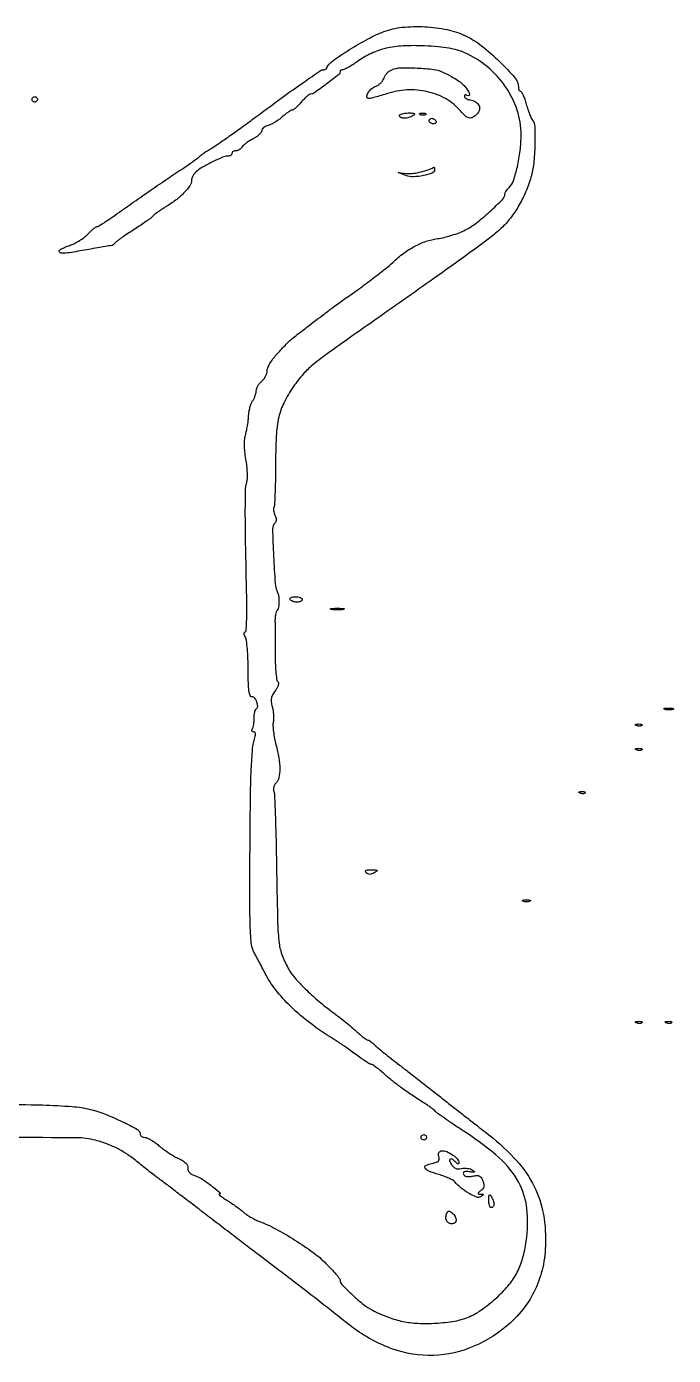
# Model space of a CAD drawing. Extents: x 0 to 1897, y 0 to 3427.
# Drawn here: x 812 to 1051.4, y 448.3 to 939.9 of the extents above; entities that cross this region are included whole.
import ezdxf

# ---------------------------------------------------------------- set-up
doc = ezdxf.new("R2010")
doc.units = 0
doc.header["$MEASUREMENT"] = 0

msp = doc.modelspace()

# ---------------------------------------------------------------- linework, layer by layer
msp.add_lwpolyline([(801.070044, 541.246056, -0.00683), (817.866954, 540.968903, -0.0105), (828.895547, 540.404204, -0.043105), (835.5, 539.349802, -0.03149), (841.222634, 537.532892, -0.021431), (847.480109, 534.789024, -0.013362), (853.069893, 531.858829, -0.271718), (854, 530.273664, 0.135804), (854.13475, 529.786694, 0.099273), (854.514063, 529.369447, 0.085818), (855.081215, 529.085713, 0.071), (855.75, 528.984027, -0.103617), (856.640825, 528.78891, -0.026178), (857.96734, 528.107617, -0.025573), (859.433423, 527.151389, -0.023363), (860.840945, 526.022936, 0.021527), (862.398332, 524.764914, 0.013321), (864.327169, 523.417454, 0.013356), (866.306945, 522.186067, 0.02333), (868.017402, 521.288909, -0.026509), (869.733938, 520.374611, -0.06149), (870.879911, 519.475539, -0.08812), (871.513968, 518.5624, -0.13182), (871.676457, 517.610232, 0.11039), (871.790929, 516.712191, 0.106871), (872.276946, 515.936304, 0.080814), (873.171254, 515.274644, 0.037956), (874.5, 514.713134, -0.063009), (877.073919, 513.470427, -0.019778), (880.57511, 510.996177, -0.018708), (883.501029, 508.570649, -0.674008), (883.284796, 507.96879, 0.656909), (883.222791, 507.808268, 0.027704), (883.841995, 507.263447, 0.019496), (884.885388, 506.507157, 0.00925), (886.283698, 505.611447, -0.010049), (887.89465, 504.575893, -0.007795), (889.606973, 503.38675, -0.007892), (891.170031, 502.226933, -0.018801), (892.283698, 501.304495, 0.03398), (893.382101, 500.449523, 0.016919), (894.877086, 499.512976, 0.016711), (896.497876, 498.643473, 0.023562), (898, 497.987279, -0.032265), (904.110696, 495.19032, -0.017174), (911.297811, 490.997545, -0.017115), (918.057644, 486.405793, -0.038763), (922.75, 482.385679, -0.0084), (924.761518, 480.303412, -0.01223), (926.457813, 478.395919, -0.007807), (927.798411, 476.760943, -0.169386), (928, 476.182959, 0.195716), (928.674425, 474.525989, 0.011976), (932.569009, 470.721078, 0.018409), (936.734578, 467.118959, 0.052831), (939.948684, 465.05605, 0.0256), (945.887593, 462.447521, 0.040138), (951.241094, 460.893963, 0.039807), (956.806217, 460.208063, 0.024668), (963.395378, 460.249353, 0.028534), (970.475743, 461.050303, 0.05914), (975.802166, 462.627241, 0.05749), (980.704999, 465.439837, 0.025626), (986.470029, 470.168207, 0.037601), (990.61041, 474.546632, 0.052049), (993.562519, 479.069356, 0.050381), (995.581394, 484.219254, 0.032417), (996.90777, 490.5, 0.062364), (997.135721, 502.658538, 0.099892), (994.029811, 512.526026, 0.086106), (986.921387, 521.391285, 0.036817), (974.783109, 530.610281, -0.003151), (970.770959, 533.251855, -0.004429), (967.226913, 535.663033, -0.002656), (964.275028, 537.733126, -0.059143), (963.5, 538.433786, 0.041408), (962.915433, 539.001103, 0.010534), (961.876107, 539.818758, 0.010666), (960.645403, 540.705178, 0.010616), (959.37611, 541.539739, -0.006221), (954.648909, 544.588712, -0.010681), (950.79692, 547.261746, -0.012367), (947.505234, 549.778355, -0.014279), (944.5, 552.340758, 0.009705), (942.904681, 553.726401, 0.013511), (941.420606, 554.89914, 0.009921), (940.152225, 555.808262, 0.144814), (939.633977, 555.976797, -0.128349), (939.088317, 556.134939, -0.006747), (937.525934, 557.094747, -0.010279), (935.688336, 558.311692, -0.007268), (933.673779, 559.75, 0.002592), (931.601435, 561.259021, 0.002891), (929.587209, 562.692188, 0.002667), (927.857057, 563.894487, 0.015214), (926.915573, 564.5, -0.022934), (918.130673, 570.343599, -0.029643), (910.676431, 576.522275, -0.033016), (904.762608, 582.827005, -0.050961), (900.636273, 589.04918, 0.000748), (899.419907, 591.356021, 0.000642), (898.133111, 593.780072, 0.000646), (896.958827, 595.978472, 0.001859), (896.136273, 597.5, -0.09531), (895.233347, 600.325792, -0.019493), (894.810978, 605.577717, -0.010219), (894.625514, 614.479446, -0.00141), (894.670413, 633, -0.001534), (894.841959, 653.638819, -0.007515), (895.150018, 665.30047, -0.01208), (895.637784, 672.725296, -0.054447), (896.494087, 676.98137, 0.042533), (896.679899, 677.803348, 0.09363), (896.648208, 678.444173, 0.15073), (896.410548, 678.844876, 0.18617), (896.008371, 679, -0.120411), (895.636146, 679.090958, -0.187185), (895.420558, 679.336083, -0.152249), (895.402349, 679.70654, -0.075269), (895.589066, 680.144111, 0.076083), (895.856448, 680.773544, 0.02346), (896.064747, 681.785953, 0.022867), (896.194313, 682.956097, 0.023248), (896.21546, 684.126735, -0.027859), (896.246149, 685.25143, -0.034791), (896.404842, 686.283707, -0.037316), (896.654546, 687.100503, -0.162902), (896.973497, 687.48362, 0.256149), (897.51097, 688.431755, 0.088409), (897.247876, 690.039859, 0.085492), (896.433807, 691.498313, 0.226543), (895.383369, 692, -0.311284), (894.691039, 692.477268, -0.05684), (894.284358, 694.069063, -0.028568), (894.057492, 696.918252, -0.005584), (894, 702.065741, 0.00947), (893.924309, 706.061761, 0.012044), (893.695915, 709.74286, 0.010092), (893.370493, 712.794522, 0.091498), (892.964816, 714.065741, -0.034291), (892.626562, 714.817441, -0.073242), (892.495329, 715.439041, -0.136477), (892.580466, 715.839586, -0.279474), (892.845044, 716, 0.393488), (893.215915, 716.345336, 0.00557), (893.415058, 719.652791, 0.011588), (893.520635, 723.740401, 0.006351), (893.470266, 728.75, -0.001007), (893.051177, 748.952389, -0.004659), (892.941217, 760.63835, -0.005653), (893.026216, 768.217603, -0.060975), (893.46638, 771.246351, 0.057889), (893.686405, 772.697575, 0.017356), (893.686652, 774.936947, 0.017147), (893.511882, 777.469922, 0.017797), (893.16501, 779.953504, -0.01696), (892.770494, 782.74412, -0.024316), (892.625957, 785.237508, -0.027808), (892.726493, 787.406357, -0.045757), (893.079125, 789.207153, 0.019784), (893.458065, 790.721105, 0.011555), (893.797765, 792.560851, 0.011543), (894.05308, 794.421115, 0.019154), (894.171728, 796, -0.031429), (894.320001, 797.484676, -0.025374), (894.659017, 799.051299, -0.026061), (895.122562, 800.469245, -0.058083), (895.65012, 801.472506, 0.036114), (896.166937, 802.35874, 0.02777), (896.603473, 803.390603, 0.028438), (896.904183, 804.406313, 0.057808), (897, 805.232294, -0.087794), (897.142982, 806.040319, -0.04225), (897.5875, 806.997594, -0.040162), (898.23473, 807.944745, -0.045771), (899, 808.732028, 0.05379), (899.765367, 809.545038, 0.042193), (900.4125, 810.569451, 0.04347), (900.854854, 811.63893, 0.076475), (901, 812.582362, -0.104567), (901.227976, 813.660538, -0.027765), (902.032191, 815.234892, -0.026906), (903.168922, 816.963937, -0.024823), (904.513841, 818.610121, -0.003363), (907.628423, 822.011743, -0.02208), (909.273856, 823.634765, -0.018493), (911.155243, 825.211108, -0.001917), (915.730102, 828.736731, -0.00038), (922.066952, 833.573984, -0.002324), (925.353268, 836.054592, -0.004483), (927.546999, 837.664079, -0.00709), (929.459124, 839, 0.008336), (934.192258, 842.324421, 0.005122), (939.660021, 846.388888, 0.004656), (944.690091, 850.282988, 0.021126), (947.5, 852.699864, -0.028446), (951.606161, 856.128439, -0.037537), (955.72596, 858.73318, -0.040889), (959.868846, 860.519169, -0.047559), (964.043935, 861.497812, 0.025748), (966.48583, 861.959041, 0.015545), (969.325265, 862.742601, 0.015555), (972.104888, 863.699195, 0.026207), (974.361221, 864.693197, 0.049354), (978.328025, 867.213396, 0.017995), (983.421946, 871.509178, 0.01133), (988.198025, 876.041747, 0.199821), (989, 877.968357, -0.112117), (989.100844, 878.412432, -0.029867), (989.454972, 879.051034, -0.028727), (989.956029, 879.747754, -0.026128), (990.54884, 880.405983, 0.114355), (992.19122, 883.039187, 0.026343), (993.633287, 888.105929, 0.026896), (994.657446, 894.042704, 0.029271), (995, 899.889068, 0.079722), (993.530033, 909.049823, 0.070682), (989.244809, 917.713293, 0.068932), (982.592997, 925.025828, 0.069321), (974.215831, 930.238429, 0.035775), (971.440197, 931.24116, 0.026356), (968.250927, 931.962562, 0.020998), (964.336976, 932.465363, 0.010134), (959.292999, 932.796253, 0.023382), (951.327715, 932.784187, 0.045617), (945.042694, 931.902076, 0.052414), (939.618429, 930.011683, 0.043588), (934.336522, 926.936776, -0.011348), (932.662682, 925.812109, -0.014728), (931.0769, 924.862678, -0.012398), (929.724258, 924.149467, -0.115619), (929.086522, 924, 0.070702), (928.671286, 923.940989, 0.086277), (928.319166, 923.768952, 0.100238), (928.083752, 923.513395, 0.136994), (928, 923.213455, -0.229774), (927.497876, 922.178495, -0.005242), (923.041159, 918.741729, -0.006629), (918.584351, 915.470631, -0.156226), (917.114868, 915, 0.159248), (916.610432, 914.835159, 0.020608), (915.711532, 914.11875, 0.022353), (914.688647, 913.148867, 0.016948), (913.653454, 912, -0.016617), (912.619614, 910.85111, -0.022018), (911.600823, 909.88125, -0.020133), (910.706738, 909.163388, -0.160417), (910.210583, 909, 0.13354), (909.703433, 908.862091, 0.018373), (908.772123, 908.268091, 0.020012), (907.700244, 907.462476, 0.015719), (906.603558, 906.508394, -0.028478), (905.394092, 905.509224, -0.02254), (903.982913, 904.567512, -0.02306), (902.590005, 903.811487, -0.051359), (901.457535, 903.399986, 0.049267), (900.517421, 903.062815, 0.059082), (899.721901, 902.563133, 0.069476), (899.180273, 901.985451, 0.154837), (899, 901.417272, -0.164417), (898.784752, 900.780385, -0.042291), (898.045313, 899.964631, -0.038425), (896.994051, 899.12647, -0.030952), (895.75, 898.3902, 0.020929), (894.447198, 897.653991, 0.021367), (893.219779, 896.816178, 0.021721), (892.22028, 895.999452, 0.078197), (891.70031, 895.36452, -0.070024), (891.286853, 894.842566, -0.054028), (890.7095, 894.400828, -0.054987), (890.064326, 894.100799, -0.081536), (889.45031, 894, 0.067183), (888.895928, 893.925172, 0.084027), (888.426029, 893.70625, 0.099542), (888.111783, 893.381342, 0.143546), (888, 893, -0.151877), (887.881423, 892.61863, -0.098297), (887.547673, 892.29375, -0.081157), (887.048912, 892.074592, -0.063096), (886.460162, 892, 0.100428), (884.514438, 891.605206, 0.014389), (880.799714, 889.905393, 0.017112), (877.112259, 887.928393, 0.048739), (874.75, 886.228501, 0.048221), (874.08035, 885.514369, 0.040357), (873.514063, 884.642874, 0.042091), (873.125835, 883.753107, 0.082006), (873, 882.991035, -0.148579), (872.414429, 881.06397, -0.04364), (870.455364, 878.627568, -0.037601), (867.54535, 876.017145, -0.025767), (863.893087, 873.494332, 0.008195), (862.137856, 872.37087, 0.009347), (860.496719, 871.237372, 0.008626), (859.141337, 870.227418, 0.050931), (858.5, 869.618577, -0.054176), (857.820611, 868.981921, -0.006681), (856.178125, 867.781012, -0.007832), (854.179192, 866.406695, -0.006401), (852, 864.998073, 0.005223), (849.797386, 863.581662, 0.006018), (847.727455, 862.183817, 0.005438), (846.002257, 860.960302, 0.034559), (845.178571, 860.270957, -0.006249), (844.659251, 859.783817, -0.00937), (844.192857, 859.372942, -0.004879), (843.791787, 859.039422, -0.170701), (843.678571, 858.998633, 0.040792), (843.536585, 858.985935, 0.000066), (841.05558, 858.557846, 0.00052), (838.271573, 858.074117, 0.000321), (835, 857.5, -0.002658), (828.557466, 856.400436, -0.025954), (825.812705, 856.092202, -0.081547), (824.465297, 856.231205, -0.338414), (824, 856.83994, -0.248461), (824.210741, 857.237854, -0.024882), (825.160504, 857.816149, -0.026655), (826.437012, 858.423158, -0.017952), (827.950652, 858.983714, 0.036327), (829.662858, 859.69032, 0.023128), (831.54463, 860.743562, 0.023213), (833.304053, 861.954833, 0.039387), (834.637744, 863.143773, -0.012961), (835.741643, 864.237771, -0.01768), (836.795072, 865.160983, -0.014608), (837.703956, 865.859185, -0.157747), (838.139181, 866, 0.13935), (838.648377, 866.144723, 0.003752), (840.637174, 867.395313, 0.007535), (842.959444, 868.929813, 0.005058), (845.568735, 870.75, -0.00197), (851.717958, 875.096274, -0.001838), (858.044882, 879.496272, -0.001878), (864.242539, 883.73839, -0.002382), (870, 887.607586, 0.003947), (872.143388, 889.05777, 0.005546), (874.03125, 890.388004, 0.003383), (875.596351, 891.533173, 0.072915), (876, 891.935709, -0.076866), (876.380855, 892.309591, -0.006282), (877.528125, 893.11172, -0.008317), (878.931526, 894.033124, -0.006304), (880.5, 894.998491, 0.015333), (882.710007, 896.414348, 0.003068), (886.55625, 899.083015, 0.003241), (890.9953, 902.246705, 0.003018), (895.5, 905.542986, -0.001871), (906.630341, 913.726821, -0.005122), (914.574491, 919.39851, -0.002459), (920.672479, 923.614047, -0.151121), (921.920283, 924, 0.074363), (922.294249, 924.055928, 0.061274), (922.663041, 924.220312, 0.062903), (922.971273, 924.463178, 0.090141), (923.166667, 924.75, -0.134607), (925.145579, 927.168171, -0.013204), (931.460396, 931.405006, -0.017882), (938.381301, 935.448798, -0.034567), (944.223531, 938.085287, -0.063579), (951.04696, 939.667295, -0.038098), (959.378161, 939.872925, -0.038009), (967.684066, 938.808441, -0.061139), (974.438081, 936.528383, -0.053633), (980.400196, 932.832976, -0.027469), (987.040412, 927.044794, -0.022649), (992.69428, 921.019811, -0.17896), (994, 917.488569, 0.05054), (994.057723, 916.918971, 0.070506), (994.22962, 916.437267, 0.090621), (994.483291, 916.113297, 0.183456), (994.781685, 916, -0.275512), (995.152959, 915.778614, -0.017802), (995.734329, 914.604687, -0.021927), (996.347845, 913.070342, -0.014242), (996.927044, 911.25, 0.009961), (997.514562, 909.347291, 0.011478), (998.152208, 907.558188, 0.010617), (998.757346, 906.071501, 0.063333), (999.182868, 905.352341, -0.158301), (1000.082069, 902.864204, -0.01436), (1000.109345, 896.173996, -0.019664), (999.666829, 889.26515, -0.04661), (998.661941, 884.21558, -0.028868), (996.668919, 878.709754, -0.030741), (994.090157, 873.588717, -0.032207), (991.041816, 869.058969, -0.040654), (987.644415, 865.323233, -0.025678), (983.369828, 861.721445, -0.005231), (975.418932, 855.821677, -0.003303), (962.754212, 846.755154, -0.000658), (940, 830.736815, 0.001355), (923.824384, 819.315894, 0.017305), (917.922781, 814.809915, 0.041459), (914.312335, 811.311966, 0.027497), (910.757877, 806.763842, 0.036706), (907.267714, 800.874951, 0.060171), (905.329043, 795.419314, 0.043546), (904.396916, 788.51519, 0.011147), (904.11636, 777.235269, -0.003808), (904.059826, 771.687406, -0.005756), (903.91823, 766.859117, -0.002464), (903.729991, 762.748201, -0.126389), (903.49354, 761.989548, 0.126324), (903.338956, 761.493788, 0.049221), (903.373243, 760.771302, 0.044672), (903.567908, 759.958489, 0.041785), (903.906952, 759.173863, -0.044657), (904.285818, 758.283082, -0.082752), (904.401206, 757.507855, -0.099761), (904.253869, 756.837131, -0.092841), (903.856268, 756.256268, 0.205236), (903.020526, 754.167159, 0.005361), (903.379615, 743.91903, 0.009007), (904.008157, 734.074473, 0.085436), (905.058235, 730, -0.092677), (905.375587, 728.691094, -0.028365), (905.368072, 726.646947, -0.02403), (905.152215, 724.664231, -0.197486), (904.689619, 723.903666, 0.159464), (904.377667, 723.466827, 0.028555), (904.12975, 722.482678, 0.028305), (903.964798, 721.250555, 0.022242), (903.921665, 719.903666, -0.001582), (903.939169, 718.021731, -0.000351), (903.956685, 714.80011, -0.000364), (903.9716, 711.077682, -0.000351), (903.981306, 707.309474, 0.010061), (904.059758, 703.743273, 0.015102), (904.28467, 700.63869, 0.009923), (904.595898, 698.107953, 0.22231), (904.98986, 697.506267, -0.247142), (905.248109, 697.068169, -0.085705), (905.155286, 696.316818, -0.05694), (904.729583, 695.331076, -0.028765), (903.988158, 694.196793, 0.03463), (903.028777, 692.69082, 0.077745), (902.574447, 691.417827, 0.079472), (902.535749, 690.084702, 0.037485), (902.88643, 688.394084, -0.031622), (903.190603, 687.009437, -0.021865), (903.365635, 685.414368, -0.022117), (903.398815, 683.860267, -0.041525), (903.266136, 682.611867, 0.059858), (903.168459, 681.204858, 0.017543), (903.353484, 679.042131, 0.01735), (903.734884, 676.603194, 0.017806), (904.28192, 674.217783, -0.023779), (905.331231, 669.377534, -0.041197), (905.674623, 665.279013, -0.05167), (905.349187, 662.099708, -0.146062), (904.29939, 660.156532, 0.078242), (903.81964, 659.497481, 0.058135), (903.504592, 658.652619, 0.05821), (903.392789, 657.759232, 0.079049), (903.513701, 656.956832, -0.067385), (903.758416, 655.55449, -0.00105), (904.053486, 647.383984, -0.002773), (904.324118, 637.874886, -0.00183), (904.534568, 626.941601, 0.00215), (904.908408, 608.144122, 0.025359), (905.455079, 600.858326, 0.059944), (906.650205, 596.085245, 0.04126), (909.066036, 591.052819, 0.048292), (911.352762, 587.893649, 0.01821), (915.113329, 583.932856, 0.017405), (919.660113, 579.780405, 0.017227), (924.5, 575.939346, -0.006037), (927.053567, 574.004284, -0.004794), (929.765625, 571.855073, -0.004848), (932.241822, 569.813815, -0.012093), (934, 568.261494, 0.009804), (935.395357, 567.018104, 0.01375), (936.692187, 565.967768, 0.009999), (937.801134, 565.153655, 0.151571), (938.25, 565.008674, -0.127428), (938.646444, 564.901063, -0.022933), (939.298126, 564.488485, -0.023427), (940.034198, 563.920625, -0.019305), (940.764897, 563.25, 0.021717), (941.862099, 562.252707, 0.003102), (944.210105, 560.322287, 0.003522), (947.019701, 558.074078, 0.002999), (950.014897, 555.740766, -0.001051), (953.537081, 553.018894, -0.000519), (958.001627, 549.546331, -0.000515), (962.627266, 545.933092, -0.000753), (966.692769, 542.740766, 0.000484), (970.63772, 539.639677, 0.000388), (974.891037, 536.308174, 0.000392), (978.829476, 533.233211, 0.000999), (981.692769, 531.010466, -0.036335), (992.369168, 521.441418, -0.067087), (999.255388, 512.064477, -0.074374), (1002.978006, 501.897272, -0.055637), (1004.067825, 490, -0.047972), (1003.009766, 480.894531, -0.057257), (1000.244383, 472.712841, -0.057857), (995.725555, 465.439362, -0.050605), (989.47272, 459.024714, -0.083494), (975.694009, 450.943286, -0.095911), (960.68775, 448.327055, -0.092653), (945.380409, 451.484351, -0.072555), (930.746037, 460.118821, 0.002616), (924.879737, 464.791951, 0.002327), (918.731672, 469.590963, 0.00156), (910.646544, 475.801452, 0.000435), (897.947666, 485.475605, -0.00042), (893.0648, 489.195204, -0.000227), (887.053659, 493.786584, -0.000226), (880.932399, 498.470844, -0.000355), (875.679856, 502.5, 0.000671), (870.978606, 506.101546, 0.000803), (866.541543, 509.479987, 0.000689), (862.79321, 512.316385, 0.005315), (861.022228, 513.62336, -0.007333), (859.565104, 514.707822, -0.00269), (857.53726, 516.281178, -0.002666), (855.339591, 518.024333, -0.003195), (853.290038, 519.689514, 0.021978), (849.490118, 522.546776, 0.030341), (845.830511, 524.741055, 0.030567), (841.953969, 526.464513, 0.022816), (837.5, 527.899115, 0.06551), (830.59863, 528.837521, 0.000639), (780.260891, 528.990259, 0.000317)], format="xyb")
for points in [[(966, 923.119523, -0.010918), (969.201425, 921.488835, -0.024983), (971.51984, 920.089952, -0.032851), (973.229052, 918.767434, -0.049686), (974.506565, 917.388657, -0.028062), (975.509981, 915.896157, -0.091908), (975.918712, 914.785018, -0.399666), (975.653317, 914.389714, -0.19561), (975, 914.5, 0.075745), (974.617568, 914.66276, 0.152877), (974.29375, 914.645831, 0.186902), (974.079417, 914.455874, 0.119585), (974, 914.128568, 0.187504), (974.156362, 913.72627, 0.07063), (974.630938, 913.335889, 0.057264), (975.325826, 913.014728, 0.042736), (976.147872, 912.819551, -0.096096), (978.144629, 912.114806, -0.145273), (979.394428, 910.776917, -0.171975), (979.594647, 909.146958, -0.142708), (978.749221, 907.606364, -0.064571), (977.163889, 906.385009, -0.180121), (975.802023, 906.149759, -0.139004), (974.382047, 906.856128, -0.033374), (972.539374, 908.770838, 0.089097), (967.249154, 913.168857, 0.072758), (960.377621, 915.838669, 0.069462), (952.717489, 916.503842, 0.068594), (945.13328, 915.052664, -0.008939), (942.656505, 914.264328, -0.013818), (940.487906, 913.681298, -0.008076), (938.683274, 913.279916, -0.252176), (938.259742, 913.406925, -0.253925), (937.970938, 914.381623, -0.097151), (938.544105, 915.726136, -0.076111), (939.773136, 917.049132, -0.076888), (941.33768, 917.938286, 0.060134), (942.2918, 918.439195, 0.047651), (943.184186, 919.189006, 0.0491), (943.886548, 920.059957, 0.081367), (944.268989, 920.920612, -0.078319), (944.647826, 921.787263, -0.046807), (945.340686, 922.676393, -0.045543), (946.218588, 923.45302, -0.05843), (947.155683, 923.985234, -0.094092), (950.39496, 924.682955, -0.017609), (956.494061, 924.617732, -0.018219), (962.591559, 924.11451, -0.082813)], [(816, 913, -0.099038), (815.923658, 912.618362, -0.097945), (815.70625, 912.29375, -0.097945), (815.381638, 912.076342, -0.099038), (815, 912, -0.099038), (814.618362, 912.076342, -0.097945), (814.29375, 912.29375, -0.097945), (814.076342, 912.618362, -0.099038), (814, 913, -0.099038), (814.076342, 913.381638, -0.097945), (814.29375, 913.70625, -0.097945), (814.618362, 913.923658, -0.099038), (815, 914, -0.099038), (815.381638, 913.923658, -0.097945), (815.70625, 913.70625, -0.097945), (815.923658, 913.381638, -0.099038)], [(955, 907, -0.072084), (953.452169, 906.29048, -0.071596), (951.76294, 906.04735, -0.097179), (950.469611, 906.301117, -0.304766), (950, 907, -0.267845), (950.221545, 907.383899, -0.057513), (950.954687, 907.701752, -0.045617), (952.004802, 907.917922, -0.029148), (953.25, 907.984687, -0.010814), (954.856389, 907.942368, -0.116665), (955.47668, 907.763835, -0.473162), (955.529794, 907.462332, -0.07201)], [(959.729167, 907.395833, -0.126455), (959.402231, 907.202593, -0.060344), (958.916927, 907.123424, -0.05415), (958.359369, 907.160852, -0.051402), (957.8125, 907.316886, -0.054073), (957.395823, 907.538436, -0.470617), (957.37858, 907.720685, -0.168741), (957.670344, 907.862007, -0.018894), (958.416667, 907.921053, -0.028489), (959.112848, 907.910055, -0.077125), (959.592839, 907.799335, -0.208169), (959.77538, 907.614691, -0.296942)], [(963.5, 905, -0.139169), (963.607943, 904.620352, -0.191142), (963.478525, 904.29375, -0.138808), (963.110654, 904.073267, -0.066118), (962.559017, 904, -0.062283), (961.962904, 904.074545, -0.080552), (961.457961, 904.29375, -0.097988), (961.120018, 904.618621, -0.153634), (961, 905, -0.092995), (961.071618, 905.381732, -0.096318), (961.276414, 905.70625, -0.099231), (961.581949, 905.923444, -0.105429), (961.940983, 906, -0.089642), (962.346558, 905.926698, -0.053229), (962.7871, 905.70625, -0.051032), (963.193797, 905.382515, -0.06081)], [(963, 887.040142, -0.309807), (962.12459, 885.762914, -0.04234), (958.851038, 884.805802, -0.044355), (955.141174, 884.39168, -0.099976), (952.368422, 884.887007), (949.5, 886.019628), (952.5, 885.606043, 0.062298), (954.553263, 885.580246, 0.026633), (957.266013, 886.032303, 0.025848), (960.142457, 886.828575, 0.030892), (962.75, 887.88069, -0.371651), (962.845576, 887.85461, -0.07606), (962.926563, 887.682994, -0.04757), (962.982184, 887.399928, -0.024744)], [(914, 728, -0.186414), (913.852535, 727.618213, -0.089706), (913.429836, 727.29375, -0.069539), (912.801778, 727.073784, -0.049547), (912.059017, 727, -0.046881), (911.270704, 727.074077, -0.046318), (910.50665, 727.29375, -0.050262), (909.876024, 727.616444, -0.111412), (909.5, 728, -0.253782), (909.478234, 728.384801, -0.1651), (909.794783, 728.712684, -0.083483), (910.479336, 728.931329, -0.035659), (911.440983, 729, -0.037227), (912.420991, 728.926934, -0.055981), (913.248289, 728.70625, -0.073461), (913.813779, 728.383082, -0.230178)], [(929.25, 724.294267, -0.029693), (928.225293, 724.159351, -0.017887), (927, 724.115502, -0.017887), (925.774707, 724.159351, -0.029693), (924.75, 724.294267, -0.142433), (924.439977, 724.453014, -0.611425), (924.482813, 724.600334, -0.039503), (925.38851, 724.701569, -0.008087), (927, 724.727636, -0.008087), (928.61149, 724.701569, -0.039503), (929.517187, 724.600334, -0.611425), (929.560023, 724.453014, -0.142433)], [(1051.269032, 687.344063, -0.06278), (1050.671085, 687.185595, -0.030339), (1049.880008, 687.127736, -0.029507), (1049.036634, 687.167106, -0.037336), (1048.269032, 687.307009, -0.087174), (1047.883358, 687.48334, -0.597527), (1047.900903, 687.643467, -0.080377), (1048.431793, 687.764444, -0.012823), (1049.5, 687.805051, -0.014395), (1050.580113, 687.787295, -0.052471), (1051.257153, 687.684921, -0.333666), (1051.386009, 687.52287, -0.31318)], [(1039.729167, 681.395833, -0.126455), (1039.402231, 681.202593, -0.060344), (1038.916927, 681.123424, -0.05415), (1038.359369, 681.160852, -0.051402), (1037.8125, 681.316886, -0.054073), (1037.395823, 681.538436, -0.470617), (1037.37858, 681.720685, -0.168741), (1037.670344, 681.862007, -0.018894), (1038.416667, 681.921053, -0.028489), (1039.112848, 681.910055, -0.077125), (1039.592839, 681.799335, -0.208169), (1039.77538, 681.614691, -0.296942)], [(1039.729167, 672.395833, -0.126455), (1039.402231, 672.202593, -0.060344), (1038.916927, 672.123424, -0.05415), (1038.359369, 672.160852, -0.051402), (1037.8125, 672.316886, -0.054073), (1037.395823, 672.538436, -0.470617), (1037.37858, 672.720685, -0.168741), (1037.670344, 672.862007, -0.018894), (1038.416667, 672.921053, -0.028489), (1039.112848, 672.910055, -0.077125), (1039.592839, 672.799335, -0.208169), (1039.77538, 672.614691, -0.296942)], [(1018.729167, 656.395833, -0.126455), (1018.402231, 656.202593, -0.060344), (1017.916927, 656.123424, -0.05415), (1017.359369, 656.160852, -0.051402), (1016.8125, 656.316886, -0.054073), (1016.395823, 656.538436, -0.470617), (1016.37858, 656.720685, -0.168741), (1016.670344, 656.862007, -0.018894), (1017.416667, 656.921053, -0.028489), (1018.112848, 656.910055, -0.077125), (1018.592839, 656.799335, -0.208169), (1018.77538, 656.614691, -0.296942)], [(940.653625, 626.865967, -0.04153), (939.736085, 626.430066, -0.092968), (938.979007, 626.296134, -0.112876), (938.319734, 626.454056, -0.081552), (937.703625, 626.896375, -0.113627), (937.389929, 627.397715, -0.358555), (937.518253, 627.743112, -0.117828), (938.163235, 627.936951, -0.016922), (939.55, 627.969591, -0.006175), (941.288592, 627.930193, -0.18983), (941.678588, 627.760595, -0.471567), (941.652801, 627.492498, -0.016776)], [(998.25, 616.337719, -0.057986), (997.679992, 616.181385, -0.037979), (997, 616.12966, -0.037979), (996.320008, 616.181385, -0.057986), (995.75, 616.337719, -0.174857), (995.540618, 616.525001, -0.447206), (995.601562, 616.693942, -0.078554), (996.10856, 616.810911, -0.017491), (997, 616.842105, -0.017491), (997.89144, 616.810911, -0.078554), (998.398438, 616.693942, -0.447206), (998.459382, 616.525001, -0.174857)], [(1039.729167, 571.395833, -0.126455), (1039.402231, 571.202593, -0.060344), (1038.916927, 571.123424, -0.05415), (1038.359369, 571.160852, -0.051402), (1037.8125, 571.316886, -0.054073), (1037.395823, 571.538436, -0.470617), (1037.37858, 571.720685, -0.168741), (1037.670344, 571.862007, -0.018894), (1038.416667, 571.921053, -0.028489), (1039.112848, 571.910055, -0.077125), (1039.592839, 571.799335, -0.208169), (1039.77538, 571.614691, -0.296942)], [(1050.729167, 571.395833, -0.126455), (1050.402231, 571.202593, -0.060344), (1049.916927, 571.123424, -0.05415), (1049.359369, 571.160852, -0.051402), (1048.8125, 571.316886, -0.054073), (1048.395823, 571.538436, -0.470617), (1048.37858, 571.720685, -0.168741), (1048.670344, 571.862007, -0.018894), (1049.416667, 571.921053, -0.028489), (1050.112848, 571.910055, -0.077125), (1050.592839, 571.799335, -0.208169), (1050.77538, 571.614691, -0.296942)], [(960, 529, -0.099038), (959.923658, 528.618362, -0.097945), (959.70625, 528.29375, -0.097945), (959.381638, 528.076342, -0.099038), (959, 528, -0.099038), (958.618362, 528.076342, -0.097945), (958.29375, 528.29375, -0.097945), (958.076342, 528.618362, -0.099038), (958, 529, -0.099038), (958.076342, 529.381638, -0.097945), (958.29375, 529.70625, -0.097945), (958.618362, 529.923658, -0.099038), (959, 530, -0.099038), (959.381638, 529.923658, -0.097945), (959.70625, 529.70625, -0.097945), (959.923658, 529.381638, -0.099038)], [(969.777494, 522.443296, -0.031708), (970.628085, 521.763288, -0.03609), (971.347139, 521.008031, -0.03892), (971.851223, 520.288174, -0.134069), (972, 519.743296, -0.07406), (971.931274, 519.281851, -0.343172), (971.725202, 519.136612, -0.163377), (971.37857, 519.2715, -0.022603), (970.8, 519.8, 0.038426), (969.537922, 520.881689, 0.286832), (968.78554, 520.936789, 0.380792), (968.561806, 520.337955, 0.046661), (969.241526, 518.977592, 0.060046), (969.967305, 518.073777, 0.098854), (970.785873, 517.540744, 0.09488), (971.771104, 517.350301, 0.051813), (973, 517.475818, -0.046806), (974.067357, 517.595621, -0.039099), (975.20625, 517.527289, -0.040744), (976.245403, 517.295429, -0.080554), (977, 516.919936, -0.026488), (977.67881, 516.376093, -0.513986), (977.654291, 516.148191, -0.161279), (977.238996, 516.06648, -0.007985), (975.841295, 516.265587, 0.024236), (974.618406, 516.399423, 0.112204), (973.921127, 516.284801, 0.251102), (973.635671, 515.940597, 0.142641), (973.681749, 515.386967, 0.150076), (974.089344, 514.866462, 0.100125), (974.789143, 514.563184, 0.069587), (975.786661, 514.492833, 0.032225), (977.077403, 514.665481, -0.033196), (978.637715, 514.871103, -0.127337), (979.591948, 514.688921, -0.146015), (980.264544, 514.08465, -0.048679), (980.848241, 512.881207, -0.041827), (981.178722, 511.690374, -0.097693), (981.171664, 510.769542, -0.112568), (980.822878, 510.002211, -0.067389), (980.111292, 509.29062, 0.010536), (979.223407, 508.584444, 0.200291), (979.0623, 508.276848, 0.39975), (979.217412, 508.082446, 0.026346), (980, 508.016491, -0.013586), (980.850675, 507.96661, -0.381777), (980.990847, 507.817841, -0.25506), (980.877403, 507.596276, -0.008555), (980.025725, 507.037061, -0.238148), (978.506764, 506.890319, -0.038033), (975.732215, 508.221382, -0.039581), (972.802064, 510.236603, -0.049385), (970.455753, 512.558973, 0.095544), (969.756837, 513.133995, 0.018283), (968.278253, 513.869098, 0.018884), (966.462687, 514.609147, 0.016394), (964.509373, 515.248885, -0.020649), (960.826268, 516.48995, -0.166957), (959.47885, 517.618355, -0.442511), (959.772898, 518.602112, -0.062515), (962.031764, 519.356353, 0.024819), (963.651217, 519.764738, 0.130814), (964.422446, 520.244832, 0.198118), (964.682812, 520.930995, 0.06982), (964.503439, 521.989165, -0.1953), (964.609785, 523.342617, -0.260874), (965.609941, 524.021393, -0.123882), (967.498123, 523.715491, -0.051017)], [(984.984687, 504.25, -0.078662), (984.915082, 503.772504, -0.091624), (984.701752, 503.367188, -0.102154), (984.380164, 503.096336, -0.124732), (984, 503, -0.242407), (983.617555, 503.19699, -0.069028), (983.298248, 503.807813, -0.052836), (983.082357, 504.696678, -0.03458), (983.015313, 505.75, -0.011096), (983.054211, 507.150937, -0.155556), (983.228862, 507.616929, -0.461139), (983.512621, 507.628119, -0.043106), (984, 507, -0.032032), (984.372243, 506.334035, -0.025456), (984.689119, 505.573438, -0.026113), (984.910608, 504.835604, -0.056852)], [(971, 498.377555, -0.2134), (970.59672, 497.475692, -0.160528), (969.588687, 497.035805, -0.133625), (968.367643, 497.248606, -0.14577), (967.470404, 498.047887, -0.087712), (967.265625, 498.56268, -0.046424), (967.189397, 499.247599, -0.044288), (967.241393, 499.984337, -0.051904), (967.42322, 500.660511, -0.048699), (967.797865, 501.409648, -0.216594), (968.198473, 501.673919, -0.18113), (968.712347, 501.568775, -0.033143), (969.511833, 500.990179, -0.048537), (970.081249, 500.415817, -0.0416), (970.562851, 499.713255, -0.043608), (970.89299, 498.994563, -0.086074)]]:
    msp.add_lwpolyline(points, format="xyb", close=True)

doc.saveas('drawing.dxf')
